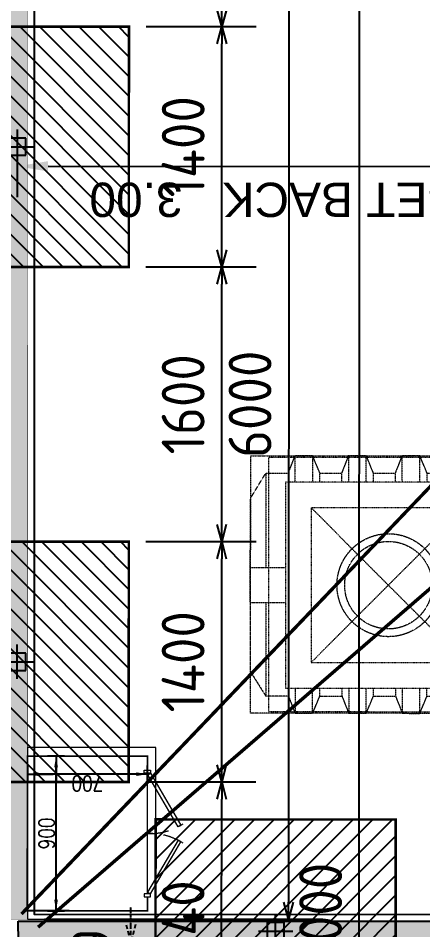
# Model space of a CAD drawing. Header units: centimetres. Extents: x -6122352 to 7132207, y -1694241 to 1947892.
# Drawn here: x 201279 to 203638, y -108475 to -103165 of the extents above; entities that cross this region are included whole.
import ezdxf

# ---------------------------------------------------------------- set-up
doc = ezdxf.new("R2010")
doc.units = ezdxf.units.CM
doc.header["$MEASUREMENT"] = 0
doc.header["$PDMODE"] = 66
doc.header["$PDSIZE"] = 100
for name, pattern in [('2. HG-ST XR COL 3A (5V 7V 9V 11V - GF (4M & 5D-E)$0$HIDDEN', [0.375, 0.25, -0.125]), ('HIDDEN', [0.375, 0.25, -0.125]), ('LTH-4G-M-XR-GROUND FLOOR PLAN$0$HIDDEN2', [0.1875, 0.125, -0.0625])]:
    doc.linetypes.add(name, pattern=pattern)
for name, color, linetype in [('00-MI-DIM', 7, 'Continuous'), ('@MI-FOOTINGS', 7, 'Continuous'), ('@MI-REF LAYER', 7, 'Continuous'), ('@MI-TYPE-02', 6, 'Continuous'), ('CTECH-Text 2.5mm', 2, 'Continuous'), ('PANEL-TAGS', 7, 'Continuous'), ('VD-WS-TEXT', 8, 'Continuous'), ('VD-WS-WATER TANK', 7, 'Continuous')]:
    doc.layers.add(name, color=color, linetype=linetype)
doc.layers.add('08-Compound Wall-2', color=6, linetype='Continuous', lineweight=25, true_color=0xff00ff)
doc.layers.add('A-ANNO-TEXT', color=3, linetype='Continuous', lineweight=25)
doc.layers.add('LTH-4G-M-XR-GROUND FLOOR PLAN$0$1717 X Water Tank Location_5B$0$00 Line 2', color=6, linetype='Continuous', lineweight=13)
doc.layers.add('LTH-4G-M-XR-GROUND FLOOR PLAN$0$PDF_Geometry', color=7, linetype='Continuous', true_color=0xcccccc)
doc.styles.add('DIMTEXT', font='romans.shx', dxfattribs={"width": 0.8})
doc.styles.add('Schueco-BEMSTIL', font='isocpeur.ttf', dxfattribs={"width": 0.9})
doc.styles.get("Standard").update_dxf_attribs({"font": 'arial.ttf'})
doc.dimstyles.new('DIM-25', dxfattribs={"dimscale": 25, "dimtxt": 2.5, "dimasz": 2.5, "dimexe": 1.25, "dimexo": 0.625, "dimgap": 1, "dimtad": 1, "dimdec": 0, "dimdsep": 46, "dimtxsty": 'DIMTEXT', "dimblk": 'AROW', "dimcen": 2.5, "dimse1": 1, "dimse2": 1, "dimclrd": 1, "dimclre": 1, "dimclrt": 2, "dimadec": 0, "dimazin": 0, "dimtfac": 1, "dimtdec": 0, "dimtmove": 0, "dimatfit": 3, "dimfxl": 1, "dimarcsym": 0})
doc.dimstyles.new('MI- JWC-TXT-2.5 MM', dxfattribs={"dimscale": 1.5, "dimtxt": 2.5, "dimasz": 1, "dimexe": 2, "dimexo": 1, "dimgap": 1, "dimtad": 1, "dimdec": 0, "dimdsep": 46, "dimtxsty": 'Schueco-BEMSTIL', "dimblk": 'OPEN30', "dimcen": 0, "dimdle": 2, "dimclrd": 140, "dimclre": 8, "dimclrt": 40, "dimadec": 0, "dimazin": 2, "dimtfac": 1, "dimtdec": 0, "dimtix": 1, "dimtmove": 2, "dimatfit": 3, "dimldrblk": 'OPEN', "dimfxl": 2, "dimlwd": -1, "dimlwe": -1, "dimarcsym": 0})
doc.dimstyles.get("Standard").update_dxf_attribs({"dimtxt": 5, "dimasz": 0.5, "dimexe": 0.18, "dimexo": 0.0625, "dimgap": 0.09, "dimtad": 0, "dimtih": 1, "dimtoh": 1, "dimdec": 0, "dimzin": 0, "dimdsep": 46, "dimtxsty": 'Standard', "dimcen": 0.09, "dimadec": 0, "dimazin": 0, "dimtfac": 1, "dimtdec": 0, "dimtofl": 0, "dimtmove": 0, "dimatfit": 3, "dimfxl": 1, "dimtolj": 1, "dimtzin": 0, "dimarcsym": 0})

# ---------------------------------------------------------------- blocks, each defined once
blk = doc.blocks.new('23585-XR-AR-BOUNDARY WALLS AND SETBACKS')
at = {"layer": '08-Compound Wall-2'}
blk.add_lwpolyline([(496590.0186582093, 2768988.284828479), (496607.6401258906, 2768972.138787266), (496613.7539693442, 2768978.811455831), (496617.8073715794, 2768983.235058272), (496621.8607700586, 2768987.658856611), (496625.9143717182, 2768992.082658424), (496629.9677715798, 2768996.506258272), (496634.0211700581, 2769000.930056612), (496638.0745700577, 2769005.353856611), (496644.1196554032, 2769011.951394015), (496626.4977833913, 2769028.096843217)], dxfattribs=at)
blk = doc.blocks.new('A$C9d9485f6')
at = {"layer": 'A-ANNO-TEXT', "rotation": 312.4881850805905}
blk.add_blockref('23585-XR-AR-BOUNDARY WALLS AND SETBACKS', (-2377088.534775567, -1504219.252137818), dxfattribs=at)
blk = doc.blocks.new('AROW')
at = {"color": 1, "ltscale": 100}
for p, q in [((0, 0), (-3, 0)), ((-1.455191522836685e-11, -1), (-1.455191522836685e-11, 1))]:
    blk.add_line(p, q, dxfattribs=at)
blk.add_solid([(-1.279999999998836, 0.2133333333331393), (-1.279999999998836, -0.2133333333331393), (0, 0)], dxfattribs=at)
blk = doc.blocks.new('*D426')
at = {"layer": 'CTECH-Text 2.5mm', "color": 8, "lineweight": -2, "ltscale": 10, "transparency": 16777216}
blk.add_line((0.1000000000465661, -0.1673677310562148), (0.8999999999534338, -0.1673677310562148), dxfattribs=at)
at = {"layer": 'Defpoints', "color": 0, "ltscale": 10, "transparency": 16777216}
for p in [(0.05000000004656613, 2.504093572497368e-07), (0.9499999999534339, 4.757888382067517e-06), (0.9499999999534339, -0.1673677310562148)]:
    blk.add_point(p, dxfattribs=at)
at = {"layer": 'CTECH-Text 2.5mm', "color": 8, "lineweight": -2, "ltscale": 10, "transparency": 16777216, "xscale": 0.05, "yscale": 0.05, "zscale": 0.05, "rotation": 180}
blk.add_blockref('AROW', (0.05000000004656612, -0.1673677310562148), dxfattribs=at)
at = {"layer": 'CTECH-Text 2.5mm', "color": 8, "lineweight": -2, "ltscale": 10, "transparency": 16777216, "xscale": 0.05, "yscale": 0.05, "zscale": 0.05}
blk.add_blockref('AROW', (0.9499999999534339, -0.1673677310562148), dxfattribs=at)
at = {"layer": 'CTECH-Text 2.5mm', "color": 8, "ltscale": 10, "transparency": 16777216, "insert": (0.5, -0.1123677310562148), "char_height": 0.09, "attachment_point": 5, "style": 'DIMTEXT'}
blk.add_mtext('900', dxfattribs=at)
blk = doc.blocks.new('*D425')
at = {"layer": 'CTECH-Text 2.5mm', "color": 8, "lineweight": -2, "ltscale": 10, "transparency": 16777216}
blk.add_line((0.8453000504635987, -0.6499952435726302), (0.8453000504635986, -0.04999524211161797), dxfattribs=at)
at = {"layer": 'Defpoints', "color": 0, "ltscale": 10, "transparency": 16777216}
for p in [(0.8453000504635986, 4.757888382050682e-06), (0.9499999999534343, 4.757888382067519e-06), (0.9500035058008511, -0.6999952435726302)]:
    blk.add_point(p, dxfattribs=at)
at = {"layer": 'CTECH-Text 2.5mm', "color": 8, "lineweight": -2, "ltscale": 10, "transparency": 16777216, "xscale": 0.05, "yscale": 0.05, "zscale": 0.05}
for p, rotation in [((0.8453000504635986, 4.757888382050682e-06), 90), ((0.8453000504635987, -0.6999952435726302), 270)]:
    blk.add_blockref('AROW', p, dxfattribs=dict(at, rotation=rotation))
at = {"layer": 'CTECH-Text 2.5mm', "color": 8, "ltscale": 10, "transparency": 16777216, "insert": (0.7903000504635983, -0.3499952428421242), "char_height": 0.09, "attachment_point": 5, "rotation": 90, "style": 'DIMTEXT'}
blk.add_mtext('700', dxfattribs=at)
blk = doc.blocks.new('WATER TANK-5G')
at = {"layer": 'VD-WS-WATER TANK', "color": 8, "linetype": 'HIDDEN', "lineweight": 0}
for p, q in [((-1250.001134479477, 750), (-1250.001134479477, -750)), ((-1250.001134479477, 750), (1250.001134479473, 750.0000000000073)), ((1250.001134479473, -750), (1250.001134479473, 750.0000000000073)), ((-1250.001134479477, 506.4072882397741), (-1159.487943448941, 649.9912085523538)), ((-1030.317381363468, 650.118273375927), (-1159.487943448941, 649.9912085523538)), ((-1030.33501070099, 650.0762170843009), (-1159.487943448028, 649.9912085537726)), ((-1159.487943448046, 104.2622760417398), (-1159.487943448046, 649.9912085537726)), ((-717.8173813634676, 650.3836400512264), (-846.9879434489412, 650.2565752276532)), ((-534.4881051635202, 650.3415837596003), (-405.3350107009901, 650.3415837596003)), ((-92.8350107009901, 650.2726107480521), (-221.9875152446839, 650.0289267772132)), ((219.6649892990063, 650.341583759604), (90.51189483647977, 650.341583759604)), ((532.1649892990099, 650.341583759604), (403.0118948364761, 650.341583759604)), ((844.6649892990099, 650.2327025967206), (715.5119202089954, 649.9890175606997)), ((1030.317381363468, 650.118273375927), (1159.487943448941, 649.9912085523538)), ((1030.33501070099, 650.0762170843009), (1159.487943448028, 649.9912085537726)), ((1159.487943448046, 104.2622760417398), (1159.487943448046, 649.9912085537726)), ((1250.001134479477, 506.4072882397704), (1159.487943448941, 649.9912085523538)), ((-1250.001134479477, 6.407288239774061), (-1250.001134479477, 506.4072882397741)), ((1250.001134479477, 6.407288239770423), (1250.001134479477, 506.4072882397704)), ((1250.001134479477, 6.407288239770423), (1250.001134479477, 506.4072882397704)), ((-1250.001134479477, 104.2622760417398), (-1250.001134479477, -97.85498780196576)), ((1250.001134479477, 104.2622760417398), (1250.001134479477, -97.85498780196576)), ((-1250.001134479477, 0), (-1250.001134479477, -500)), ((1250.001134479477, 0), (1250.001134479477, -500)), ((1250.001134479477, 0), (1250.001134479477, -500)), ((-1159.487943448941, -649.9666942819531), (-1159.487943448941, -97.85498780196576)), ((1159.487943448941, -649.4147271805778), (1159.487943448941, -97.85498780196576)), ((-1250.001134479477, -500), (-1159.487943448941, -649.9666942819531)), ((1250.001134479477, -500), (1159.487943448941, -649.4147271805778)), ((-1030.223625636183, -649.9259563589003), (-1159.487943448941, -649.9666942819531)), ((-717.8350107009901, -649.6186603031856), (-844.7006966823719, -649.7434578247448)), ((-532.1672582579631, -649.658416240407), (-405.3350107009901, -649.658416240407)), ((-92.80631768378589, -649.7273351141848), (-219.6666766012822, -649.9666942819567)), ((219.7076385924483, -649.7608572367899), (92.83288166340208, -649.7608572367899)), ((532.1649892990099, -649.4191101129363), (405.3327417420296, -649.6584162404033)), ((532.309836432134, -650.0063302019917), (532.1649892990099, -650.0066034984702)), ((844.6644062974592, -648.9922756636443), (717.8321587404789, -649.2315817911112)), ((1159.487943448941, -649.4147271805778), (1030.332741742033, -649.6584162404033)), ((1250.001134479473, -750), (-1250.001134479477, -750))]:
    blk.add_line(p, q, dxfattribs=at)
at = {"layer": 'VD-WS-WATER TANK', "color": 8, "linetype": 'HIDDEN', "lineweight": 0, "ltscale": 0.2}
for p, q in [((-5.37315663082699, 453.5452278794874), (894.6268433691729, -446.4547721205125)), ((894.626843369173, 453.5452278794874), (-5.373156630826884, -446.4547721205125))]:
    blk.add_line(p, q, dxfattribs=at)
at = {"layer": 'VD-WS-WATER TANK', "color": 8, "linetype": 'HIDDEN', "lineweight": 0}
for points in [[(-885.4456683969838, 104.2622760417325), (-886.4425025576202, 750.0000000000036), (-988.5597664013294, 750.0000000000036), (-1030.33501070099, 650.3415837596003), (-1030.33501070099, 104.2622760417325)], [(-988.5597664013294, 750.0000000000036), (-988.5597664013294, 104.2622760417325)], [(-846.0192791284171, 104.2622760417325), (-846.9881051635202, 650.3415837596003), (-886.4425025576202, 750.0000000000036)], [(-572.9456683969838, 104.2622760417362), (-573.9425025576202, 750.0000000000036), (-676.0597664013294, 750.0000000000036), (-717.8350107009901, 650.3415837596003), (-717.8350107009901, 104.2622760417362)], [(-676.0597664013294, 750.0000000000036), (-676.0597664013294, 104.2622760417362)], [(-533.5192791284171, 104.2622760417362), (-534.4881051635202, 650.3415837596003), (-573.9425025576202, 750.0000000000036)], [(-260.4456683969838, 104.2622760417362), (-261.4425025576202, 750.0000000000036), (-363.5597664013294, 750.0000000000036), (-405.3350107009901, 650.3415837596003), (-405.3350107009901, 104.2622760417362)], [(-363.5597664013294, 750.0000000000036), (-363.5597664013294, 104.2622760417362)], [(-221.0192791284171, 104.2622760417362), (-221.9881051635202, 650.3415837596003), (-261.4425025576202, 750.0000000000036)], [(51.26144853215979, 603.5452278794874), (51.05749744237983, 750.0000000000073), (-51.0597664013294, 750.0000000000073), (-92.8350107009901, 650.341583759604), (-92.8350107009901, 603.5452278794874)], [(-51.0597664013294, 750.0000000000073), (-51.0597664013294, 603.5452278794874)], [(90.57860255815893, 603.5452278794874), (90.51189483647977, 650.341583759604), (51.05749744237983, 750.0000000000073)], [(363.7614485321561, 603.5452278794874), (363.5574974423762, 750.0000000000073), (261.440233598667, 750.0000000000073), (219.6649892990063, 650.341583759604), (219.6649892990063, 603.5452278794874)], [(261.440233598667, 750.0000000000073), (261.440233598667, 603.5452278794874)], [(403.0786025581553, 603.5452278794874), (403.0118948364761, 650.341583759604), (363.5574974423762, 750.0000000000073)], [(676.2621950155126, 603.5452278794874), (676.0574974423798, 750.0000000000073), (573.9402335986706, 750.0000000000073), (532.1649892990099, 650.341583759604), (532.1649892990099, 603.5452278794874)], [(573.9402335986706, 750.0000000000073), (573.9402335986706, 603.5452278794874)], [(715.578602558159, 603.5452278794874), (715.5118948364798, 650.341583759604), (676.0574974423798, 750.0000000000073)], [(988.7835816781612, 603.5452278794874), (988.5574974423798, 750.0000000000073), (886.4402335986706, 750.0000000000073), (844.6649892990099, 650.341583759604), (844.6649892990099, 603.5452278794874)], [(886.4402335986706, 750.0000000000073), (886.4402335986706, 603.5452278794874)], [(1028.094918542531, 603.5452278794874), (1028.01189483648, 650.341583759604), (988.5574974423798, 750.0000000000073)], [(-155.373156630827, 104.2622760417398), (-1250.001134479477, 104.2622760417398), (-1250.001134479477, -97.85498780196576), (-155.373156630827, -97.85498780196576)], [(1044.626843369173, -97.85498780196576), (1250.001134479473, -97.85498780196576), (1250.001134479473, 104.2622760417398), (1044.626843369173, 104.2622760417398)], [(-1030.33501070099, -97.85498780197304), (-1030.33501070099, -649.658416240407), (-988.5597664013294, -750.0000000000036), (-884.1216556521795, -750.0000000000036), (-844.6672582579631, -649.658416240407), (-845.6347846805875, -97.85498780197304)], [(-988.5597664013294, -97.85498780197304), (-988.5597664013294, -750.0000000000036)], [(-884.1216556521795, -750.0000000000036), (-885.1173801805053, -97.85498780197304)], [(-717.8350107009901, -97.8549878019694), (-717.8350107009901, -649.658416240407), (-676.0597664013294, -750.0000000000036), (-571.6216556521795, -750.0000000000036), (-532.1672582579631, -649.658416240407), (-533.1347846805875, -97.8549878019694)], [(-676.0597664013294, -97.8549878019694), (-676.0597664013294, -750.0000000000036)], [(-571.6216556521795, -750.0000000000036), (-572.6173801805053, -97.8549878019694)], [(-405.3350107009901, -97.8549878019694), (-405.3350107009901, -649.658416240407), (-363.5597664013294, -750.0000000000036), (-259.1216556521795, -750.0000000000036), (-219.6672582579631, -649.658416240407), (-220.6347846805875, -97.8549878019694)], [(-363.5597664013294, -97.8549878019694), (-363.5597664013294, -750.0000000000036)], [(-259.1216556521795, -750.0000000000036), (-260.1173801805053, -97.8549878019694)], [(-92.8350107009901, -596.4547721205126), (-92.8350107009901, -649.6584162404033), (-51.0597664013294, -750), (53.37834434781689, -750), (92.83274174203325, -649.6584162404033), (92.76007233241864, -596.4547721205126)], [(-51.0597664013294, -596.4547721205126), (-51.0597664013294, -750)], [(53.37834434781689, -750), (53.17005371042653, -596.4547721205126)], [(219.6649892990063, -596.4547721205126), (219.6649892990063, -649.6584162404033), (261.440233598667, -750), (365.8783443478133, -750), (405.3327417420296, -649.6584162404033), (405.260072332415, -596.4547721205126)], [(261.440233598667, -596.4547721205126), (261.440233598667, -750)], [(365.8783443478133, -750), (365.6700537104251, -596.4547721205126)], [(532.1649892990099, -596.4547721205126), (532.1649892990099, -649.6584162404033), (573.9402335986706, -750), (678.3783443478205, -750), (717.8327417420369, -649.6584162404033), (717.7600723324223, -596.4547721205126)], [(573.9402335986706, -596.4547721205126), (573.9402335986706, -750)], [(678.3783443478205, -750), (678.1694037942582, -596.4547721205126)], [(844.6649892990063, -596.4547721205126), (844.6649892990063, -649.6584162404033), (886.440233598667, -750), (990.8783443478169, -750), (1030.332741742033, -649.6584162404033), (1030.239455022863, -596.4547721205126)], [(886.440233598667, -596.4547721205126), (886.440233598667, -750)], [(990.8783443478169, -750), (990.6439045426397, -596.4547721205126)]]:
    blk.add_lwpolyline(points, dxfattribs=at)
at = {"layer": 'VD-WS-WATER TANK', "color": 8, "linetype": 'HIDDEN', "lineweight": 0, "ltscale": 0.2}
for points in [[(-255.373156630827, -739.6584162404033), (1144.626843369173, -739.6584162404033), (1144.626843369173, 740.341583759604), (-255.373156630827, 740.341583759604)], [(-155.373156630827, -596.4547721205126), (1044.626843369173, -596.4547721205126), (1044.626843369173, 603.5452278794874), (-155.373156630827, 603.5452278794874)], [(-5.373156630826998, -446.4547721205126), (894.626843369173, -446.4547721205126), (894.626843369173, 453.5452278794874), (-5.373156630826998, 453.5452278794874)]]:
    blk.add_lwpolyline(points, close=True, dxfattribs=at)
at = {"layer": 'VD-WS-WATER TANK', "color": 8, "linetype": 'HIDDEN', "lineweight": 0}
for radius in [300, 255]:
    blk.add_circle((444.626843369173, 3.545227879487356), radius, dxfattribs=at)
blk = doc.blocks.new('*D438')
at = {"color": 0, "lineweight": -2, "transparency": 16777216}
for p, q in [((494371.0673671335, 2767879.889096236), (494371.0673671335, 2767880.219745553)), ((494374.0672270683, 2767879.864714728), (494374.0672270683, 2767880.219745553)), ((494373.8872270683, 2767880.039745553), (494371.2473671335, 2767880.039745553))]:
    blk.add_line(p, q, dxfattribs=at)
at = {"color": 0, "transparency": 16777216}
for points in [[(494371.2473671335, 2767880.069745553), (494371.2473671335, 2767880.009745553), (494371.0673671335, 2767880.039745553)], [(494373.8872270683, 2767880.069745553), (494373.8872270683, 2767880.009745553), (494374.0672270683, 2767880.039745553)]]:
    blk.add_solid(points, dxfattribs=at)
at = {"layer": 'Defpoints', "color": 0, "transparency": 16777216}
for p in [(494371.0673671335, 2767880.039745553), (494371.0673671335, 2767879.826596236), (494374.0672270683, 2767879.802214728)]:
    blk.add_point(p, dxfattribs=at)
at = {"color": 0, "transparency": 16777216, "insert": (494372.5672971009, 2767880.233224407), "char_height": 0.2, "attachment_point": 5}
blk.add_mtext('\\A1;SET BACK   3.00', dxfattribs=at)
blk = doc.blocks.new('_Open30')
at = {"color": 0, "linetype": 'ByBlock', "lineweight": -2}
for p, q in [((-1, 0.26794919), (0, 0)), ((0, 0), (-1, -0.26794919)), ((0, 0), (-1, 0))]:
    blk.add_line(p, q, dxfattribs=at)
blk = doc.blocks.new('*D1245')
at = {"layer": '00-MI-DIM', "color": 8, "transparency": 16777216}
for p, q in [((436951.8616006921, -167200.2608611829), (438575.4838480607, -167200.5517694452)), ((436950.7865663453, -173200.2607648748), (438574.4088137981, -173200.551673137))]:
    blk.add_line(p, q, dxfattribs=at)
at = {"layer": '00-MI-DIM', "color": 140, "transparency": 16777216}
blk.add_line((438375.4659340333, -167300.5159333646), (438374.4267342461, -173100.5158402667), dxfattribs=at)
at = {"layer": 'Defpoints', "color": 0, "transparency": 16777216}
for p in [(436851.8616022972, -167200.2429439452), (436850.7865679504, -173200.242847637), (438374.4088170084, -173200.5158386616)]:
    blk.add_point(p, dxfattribs=at)
at = {"layer": '00-MI-DIM', "color": 140, "transparency": 16777216, "xscale": 100, "yscale": 100, "zscale": 100}
for p, rotation in [((438375.483851271, -167200.5159349697), 89.98973417893167), ((438374.4088170084, -173200.5158386616), 269.9897341789317)]:
    blk.add_blockref('_Open30', p, dxfattribs=dict(at, rotation=rotation))
at = {"layer": '00-MI-DIM', "color": 40, "transparency": 16777216, "insert": (438149.9463377513, -170200.4755730522), "char_height": 250, "attachment_point": 5, "rotation": 89.98973417893166, "style": 'Schueco-BEMSTIL'}
blk.add_mtext('6000', dxfattribs=at)
blk = doc.blocks.new('_Open')
at = {"color": 0, "linetype": 'ByBlock', "lineweight": -2}
for p, q in [((-1, 0.1666666666666667), (0, 0)), ((-1, -0.1666666666666667), (0, 0)), ((0, 0), (-1, 0))]:
    blk.add_line(p, q, dxfattribs=at)
blk = doc.blocks.new('*D1252')
at = {"layer": '00-MI-DIM', "color": 8, "transparency": 16777216}
for p, q in [((436895.3779130885, -149271.1944580374), (438990.7380413861, -149271.5698886985)), ((436886.5042159107, -197271.618946779), (438982.1376910816, -197271.9944264163))]:
    blk.add_line(p, q, dxfattribs=at)
at = {"layer": '00-MI-DIM', "color": 140, "transparency": 16777216}
blk.add_line((438782.1556115296, -197171.958593546), (438790.7201273586, -149371.534052618), dxfattribs=at)
at = {"layer": 'Defpoints', "color": 0, "transparency": 16777216}
for p in [(436795.3779146937, -149271.1765407997), (438790.7380445963, -149271.5340542231), (436786.5042175158, -197271.6010295413)]:
    blk.add_point(p, dxfattribs=at)
at = {"layer": '00-MI-DIM', "color": 140, "transparency": 16777216, "xscale": 100, "yscale": 100, "zscale": 100}
for p, rotation in [((438790.7380445963, -149271.5340542231), 89.98973417893167), ((438782.1376942919, -197271.9585919409), 269.9897341789317)]:
    blk.add_blockref('_Open30', p, dxfattribs=dict(at, rotation=rotation))
at = {"layer": '00-MI-DIM', "color": 40, "transparency": 16777216, "insert": (438561.4378730557, -173271.7060092971), "char_height": 250, "attachment_point": 5, "rotation": 89.98973417893166, "style": 'Schueco-BEMSTIL'}
blk.add_mtext('48000', dxfattribs=at)
blk = doc.blocks.new('T2-FOOTING PLAN')
at = {"layer": '@MI-FOOTINGS', "transparency": 33554679}
h = blk.add_hatch(dxfattribs=at)
h.set_pattern_fill('ANSI31', color=8, scale=650)
h.set_pattern_definition([(45, (0, 0), (-57.45242597140699, 57.45242597140699), [])])
h.paths.add_polyline_path([(-700, 650), (700, 650), (700, -650), (-700, -650)])
at = {"layer": '@MI-FOOTINGS', "color": 160, "true_color": 0x3340f0, "const_width": 15}
blk.add_lwpolyline([(-700, 650), (700, 650), (700, -650), (-700, -650)], close=True, dxfattribs=at)
at = {"layer": '@MI-FOOTINGS', "color": 30}
blk.add_point((0, 0), dxfattribs=at)
blk = doc.blocks.new('*D1235')
at = {"layer": '00-MI-DIM', "color": 8, "transparency": 16777216}
for p, q in [((437542.5323933852, -172400.3668104988), (438184.3931840062, -172400.4818142243)), ((437541.6791160624, -174139.894057692), (438184.0815087518, -174140.0091584577))]:
    blk.add_line(p, q, dxfattribs=at)
at = {"layer": '00-MI-DIM', "color": 140, "transparency": 16777216}
blk.add_line((437984.0994291998, -174039.9733255873), (437984.3752699787, -172500.4459781437), dxfattribs=at)
at = {"layer": 'Defpoints', "color": 0, "transparency": 16777216}
for p in [(437442.5323949903, -172400.3488932611), (437984.3931872164, -172400.4459797489), (437441.6791176675, -174139.8761404543)]:
    blk.add_point(p, dxfattribs=at)
at = {"layer": '00-MI-DIM', "color": 140, "transparency": 16777216, "xscale": 100, "yscale": 100, "zscale": 100}
for p, rotation in [((437984.3931872164, -172400.4459797489), 89.98973417893167), ((437984.0815119621, -174139.9733239822), 269.9897341789317)]:
    blk.add_blockref('_Open30', p, dxfattribs=dict(at, rotation=rotation))
at = {"layer": '00-MI-DIM', "color": 40, "transparency": 16777216, "insert": (437759.2373532008, -173270.1693380807), "char_height": 250, "attachment_point": 5, "rotation": 89.98973417893166, "style": 'Schueco-BEMSTIL'}
blk.add_mtext('1740', dxfattribs=at)
blk = doc.blocks.new('*D1236')
at = {"layer": '00-MI-DIM', "color": 8, "transparency": 16777216}
for p, q in [((437542.7832347328, -171000.3668329706), (438184.6440253538, -171000.4818366961)), ((437542.5323933852, -172400.3668104988), (438184.3931840258, -172400.4818142242))]:
    blk.add_line(p, q, dxfattribs=at)
at = {"layer": '00-MI-DIM', "color": 140, "transparency": 16777216}
blk.add_line((437984.4111044738, -172300.445981354), (437984.6261113263, -171100.4460006155), dxfattribs=at)
at = {"layer": 'Defpoints', "color": 0, "transparency": 16777216}
for p in [(437442.7832363379, -171000.3489157329), (437984.644028564, -171000.4460022207), (437442.5323949903, -172400.348893261)]:
    blk.add_point(p, dxfattribs=at)
at = {"layer": '00-MI-DIM', "color": 140, "transparency": 16777216, "xscale": 100, "yscale": 100, "zscale": 100}
for p, rotation in [((437984.644028564, -171000.4460022207), 89.98973417893167), ((437984.3931872361, -172400.4459797488), 269.9897341789317)]:
    blk.add_blockref('_Open30', p, dxfattribs=dict(at, rotation=rotation))
at = {"layer": '00-MI-DIM', "color": 40, "transparency": 16777216, "insert": (437759.5186115116, -171700.4056771999), "char_height": 250, "attachment_point": 5, "rotation": 89.98973417893166, "style": 'Schueco-BEMSTIL'}
blk.add_mtext('1400', dxfattribs=at)
blk = doc.blocks.new('*D1237')
at = {"layer": '00-MI-DIM', "color": 8, "transparency": 16777216}
for p, q in [((437543.0714263511, -169400.3668121502), (438184.930701188, -169400.4818156041)), ((437542.7832347328, -171000.3668329707), (438184.6440253762, -171000.4818366962))]:
    blk.add_line(p, q, dxfattribs=at)
at = {"layer": '00-MI-DIM', "color": 140, "transparency": 16777216}
blk.add_line((437984.6619458242, -170900.4460038259), (437984.9127871605, -169500.4459795235), dxfattribs=at)
at = {"layer": 'Defpoints', "color": 0, "transparency": 16777216}
for p in [(437443.0714279563, -169400.3488949125), (437984.9307043983, -169400.4459811287), (437442.7832363379, -171000.348915733)]:
    blk.add_point(p, dxfattribs=at)
at = {"layer": '00-MI-DIM', "color": 140, "transparency": 16777216, "xscale": 100, "yscale": 100, "zscale": 100}
for p, rotation in [((437984.9307043983, -169400.4459811287), 89.98973417893167), ((437984.6440285865, -171000.4460022207), 269.9897341789317)]:
    blk.add_blockref('_Open30', p, dxfattribs=dict(at, rotation=rotation))
at = {"layer": '00-MI-DIM', "color": 40, "transparency": 16777216, "insert": (437759.7873701039, -170200.4056778899), "char_height": 250, "attachment_point": 5, "rotation": 89.98973417893166, "style": 'Schueco-BEMSTIL'}
blk.add_mtext('1600', dxfattribs=at)
blk = doc.blocks.new('*D1253')
at = {"layer": '00-MI-DIM', "color": 8, "transparency": 16777216}
for p, q in [((437543.3222676987, -168000.3668346221), (438185.1815425355, -168000.481838076)), ((437543.0714263511, -169400.3668121502), (438184.9307012076, -169400.4818156041))]:
    blk.add_line(p, q, dxfattribs=at)
at = {"layer": '00-MI-DIM', "color": 140, "transparency": 16777216}
blk.add_line((437984.9486216556, -169300.4459827338), (437985.1636285081, -168100.4460019954), dxfattribs=at)
at = {"layer": 'Defpoints', "color": 0, "transparency": 16777216}
for p in [(437443.3222693038, -168000.3489173844), (437985.1815457458, -168000.4460036006), (437443.0714279563, -169400.3488949125)]:
    blk.add_point(p, dxfattribs=at)
at = {"layer": '00-MI-DIM', "color": 140, "transparency": 16777216, "xscale": 100, "yscale": 100, "zscale": 100}
for p, rotation in [((437985.1815457458, -168000.4460036006), 89.98973417893167), ((437984.9307044179, -169400.4459811286), 269.9897341789317)]:
    blk.add_blockref('_Open30', p, dxfattribs=dict(at, rotation=rotation))
at = {"layer": '00-MI-DIM', "color": 40, "transparency": 16777216, "insert": (437760.0561286934, -168700.4056785797), "char_height": 250, "attachment_point": 5, "rotation": 89.98973417893166, "style": 'Schueco-BEMSTIL'}
blk.add_mtext('1400', dxfattribs=at)
blk = doc.blocks.new('*D1254')
at = {"layer": '00-MI-DIM', "color": 8, "transparency": 16777216}
for p, q in [((437543.6092194561, -166390.3669069675), (438185.470010077, -166390.481910693)), ((437543.3222676988, -168000.3668346221), (438185.1815425582, -168000.481838076))]:
    blk.add_line(p, q, dxfattribs=at)
at = {"layer": '00-MI-DIM', "color": 140, "transparency": 16777216}
blk.add_line((437985.1994630062, -167900.4460052057), (437985.4520960496, -166490.4460746124), dxfattribs=at)
at = {"layer": 'Defpoints', "color": 0, "transparency": 16777216}
for p in [(437443.6092210613, -166390.3489897298), (437985.4700132873, -166390.4460762176), (437443.3222693039, -168000.3489173844)]:
    blk.add_point(p, dxfattribs=at)
at = {"layer": '00-MI-DIM', "color": 140, "transparency": 16777216, "xscale": 100, "yscale": 100, "zscale": 100}
for p, rotation in [((437985.4700132873, -166390.4460762176), 89.98973417893167), ((437985.1815457685, -168000.4460036006), 269.9897341789317)]:
    blk.add_blockref('_Open30', p, dxfattribs=dict(at, rotation=rotation))
at = {"layer": '00-MI-DIM', "color": 40, "transparency": 16777216, "insert": (437760.3257831394, -167195.4057261242), "char_height": 250, "attachment_point": 5, "rotation": 89.98973417893166, "style": 'Schueco-BEMSTIL'}
blk.add_mtext('1610', dxfattribs=at)
blk = doc.blocks.new('*U2657')
at = {"layer": '@MI-TYPE-02'}
h = blk.add_hatch(color=256, dxfattribs=at)
h.dxf.hatch_style = 1
h.paths.add_polyline_path([(-54158.35657142795, 66.97569479094818), (-48158.42177731235, 67.04232330084778), (-48157.99548622576, -52.95691951306071), (-54157.93028034136, -53.02354802296031)])
blk.add_lwpolyline([(-54158.35657142795, 66.97569479094818), (-48158.42177731235, 67.04232330084778), (-48157.99548622576, -52.95691951306071), (-54157.93028034136, -53.02354802296031)], close=True, dxfattribs=at)
at = {"layer": '@MI-FOOTINGS', "rotation": 359.9898439714545}
blk.add_blockref('T2-FOOTING PLAN', (-52658.18467552034, 8.52942436336889), dxfattribs=at)
blk = doc.blocks.new('*D1670')
at = {"layer": 'Defpoints', "color": 0, "linetype": '2. HG-ST XR COL 3A (5V 7V 9V 11V - GF (4M & 5D-E)$0$HIDDEN', "transparency": 16777216}
for p in [(201311.4485536984, -108544.1352837488), (201311.4486572261, -108553.4580142717), (201936.29797626, -108544.1352837488)]:
    blk.add_point(p, dxfattribs=at)
at = {"layer": 'PANEL-TAGS', "color": 140, "linetype": '2. HG-ST XR COL 3A (5V 7V 9V 11V - GF (4M & 5D-E)$0$HIDDEN', "transparency": 16777216}
for p, q in [((201936.29797626, -108444.1352837488), (201936.29797626, -108344.1352837488)), ((201936.29797626, -108553.4580142717), (201936.29797626, -108544.1352837488)), ((201936.29797626, -108653.4580142717), (201936.29797626, -108753.4580142717))]:
    blk.add_line(p, q, dxfattribs=at)
at = {"layer": 'PANEL-TAGS', "color": 8, "linetype": '2. HG-ST XR COL 3A (5V 7V 9V 11V - GF (4M & 5D-E)$0$HIDDEN', "transparency": 16777216}
blk.add_line((201411.4485536984, -108544.1352837488), (202136.29797626, -108544.1352837488), dxfattribs=at)
at = {"layer": 'PANEL-TAGS', "color": 8, "transparency": 16777216}
blk.add_line((201411.4486572261, -108553.4580142717), (202136.29797626, -108553.4580142717), dxfattribs=at)
at = {"layer": 'PANEL-TAGS', "color": 140, "linetype": '2. HG-ST XR COL 3A (5V 7V 9V 11V - GF (4M & 5D-E)$0$HIDDEN', "transparency": 16777216, "xscale": 100, "yscale": 100, "zscale": 100}
for p, rotation in [((201936.29797626, -108544.1352837488), 270), ((201936.29797626, -108553.4580142717), 90)]:
    blk.add_blockref('_Open30', p, dxfattribs=dict(at, rotation=rotation))
at = {"layer": 'PANEL-TAGS', "color": 40, "linetype": '2. HG-ST XR COL 3A (5V 7V 9V 11V - GF (4M & 5D-E)$0$HIDDEN', "transparency": 16777216, "insert": (201711.2979762599, -108548.7966490103), "char_height": 250, "attachment_point": 5, "rotation": 90, "style": 'Schueco-BEMSTIL'}
blk.add_mtext('9', dxfattribs=at)
blk = doc.blocks.new('M3 REF WITH TABLES')
at = {"color": 1}
for points, const_width in [([(186.7429169366951, 168.3283613966778), (183.2349088332849, 168.1327095185407), (160.0442689049523, 142.8239273265935), (158.0518294895883, 144.6519943843596), (160.0442689049523, 142.8239273265935), (150.4209960686858, 132.3217024235055), (150.3091732523171, 128.5521668423899)], 0.02), ([(132.5901149536367, 144.6477981680073), (137.6950964402058, 144.9291362785734), (147.4820170628373, 135.9856878286228), (147.735926428868, 136.258960514795), (147.4820170628373, 135.9856878286228), (149.840679521556, 133.7983394744806), (150.1873833126156, 128.532189451158)], 0.01999999999999999)]:
    blk.add_lwpolyline(points, dxfattribs=dict(at, const_width=const_width))
blk = doc.blocks.new('A$C105233b1')
at = {"layer": 'LTH-4G-M-XR-GROUND FLOOR PLAN$0$1717 X Water Tank Location_5B$0$00 Line 2', "color": 8, "linetype": 'Continuous'}
blk.add_lwpolyline([(0.8683480295585468, -0.6999956521904096, 0.009999999999999998, 0.009999999999999998, 0), (0.9500035058008507, -0.69999524357263, 0.009999999999999998, 0.009999999999999998, 0), (0.9499999999534339, 4.757894203066826e-06, 0.009999999999999998, 0.009999999999999998, 0), (0.05000000004656613, 2.504093572497368e-07, 0.009999999999999998, 0.009999999999999998, 0), (0.05000350577756763, -0.6999997495440766, 0.009999999999999998, 0.009999999999999998, 0), (0.1308480319567025, -0.6999993450008333, 0, 0, 0)], format="xyseb", dxfattribs=at)
at = {"layer": 'LTH-4G-M-XR-GROUND FLOOR PLAN$0$PDF_Geometry', "color": 8, "lineweight": 5}
for points in [[(1.000003756256774, -0.7499949933262542), (1, 5.008303560316563e-06), (0, 0), (3.756256774067879e-06, -0.7499999997671694), (1.000003756256774, -0.7499949933262542)], [(0.1480355319799855, -0.6999992586788721), (0.8511605295352638, -0.6999957382795401)]]:
    blk.add_lwpolyline(points, dxfattribs=at)
for points in [[(0.1480356180109084, -0.7171867598081008), (0.1480354380328208, -0.6812492597964592), (0.1308479380095378, -0.6812493458855897), (0.1308481179876253, -0.7171868458972313)], [(0.8511606156826019, -0.7171832383610308), (0.8511604355880991, -0.6812457383493893), (0.8683479356113821, -0.6812456522602588), (0.8683481155894697, -0.7171831522719003)], [(0.4512238400056958, -0.8951855450868607), (0.4605987617978826, -0.8795604981132783), (0.1574105398030952, -0.7015617128345184), (0.1480356180109084, -0.7171867598081008)], [(0.5479741765884683, -0.8951850605080836), (0.5385990983340889, -0.8795601074816659), (0.8417855374282226, -0.7015582852764055), (0.8511606156826019, -0.7171832383610308)]]:
    blk.add_lwpolyline(points, close=True, dxfattribs=at)
at = {"layer": 'LTH-4G-M-XR-GROUND FLOOR PLAN$0$PDF_Geometry', "color": 8, "linetype": 'LTH-4G-M-XR-GROUND FLOOR PLAN$0$HIDDEN2', "lineweight": 5}
for centre, start, end in [((0.1480356180109084, -0.7171867598081008), 327.1409788454905, 2.802411848283426), ((0.8511606156826019, -0.7171832383610308), 177.1981623972044, 212.8595974648633)]:
    blk.add_arc(centre, 0.3515773961808322, start, end, dxfattribs=at)
at = {"layer": 'CTECH-Text 2.5mm', "ltscale": 10}
dim = blk.add_linear_dim(base=(0.9499999999534339, -0.1673677310562148), p1=(0.05000000004656613, 2.504093572497368e-07), p2=(0.9499999999534339, 4.757888382067517e-06), dimstyle='DIM-25', override={"dimscale": 1, "dimtxt": 0.09, "dimasz": 0.05, "dimgap": 0.01, "dimlfac": 1000, "dimclrd": 8, "dimclre": 8, "dimclrt": 8}, dxfattribs=at)
dim.commit()
dim.dimension.update_dxf_attribs({"geometry": '*D426', "text_midpoint": (0.5, -0.1123677310562148)})
dim = blk.add_linear_dim(base=(0.8453000504635986, 4.757888382050682e-06), p1=(0.9500035058008507, -0.69999524357263), p2=(0.9499999999534339, 4.757888382067517e-06), angle=90, dimstyle='DIM-25', override={"dimscale": 1, "dimtxt": 0.09, "dimasz": 0.05, "dimgap": 0.01, "dimlfac": 1000, "dimclrd": 8, "dimclre": 8, "dimclrt": 8}, dxfattribs=at)
dim.commit()
dim.dimension.update_dxf_attribs({"geometry": '*D425', "text_midpoint": (0.7903000504635983, -0.3499952428421242)})
blk = doc.blocks.new('A$Cd086fac5')
at = {"linetype": 'Continuous', "rotation": 269.9970077835297}
blk.add_blockref('A$C105233b1', (54.23816551500931, 23.93001877563074), dxfattribs=at)
at = {"layer": 'VD-WS-TEXT', "xscale": 0.001000000000000001, "yscale": 0.001000000000000001, "zscale": 0.001000000000000001, "rotation": 359.9976126763204}
blk.add_blockref('WATER TANK-5G', (51.68822681438178, 21.98010942223482), dxfattribs=at)
blk = doc.blocks.new('A$C1c81b485')
dim = blk.add_linear_dim(base=(53.04740660672542, -3.935758795589209), p1=(56.04726654151455, -4.17328962078318), p2=(53.04740660672542, -4.148908112198114), text='SET BACK   <>', dimstyle='Standard', override={"dimtxt": 0.2, "dimtad": 1, "dimtih": 0, "dimdec": 2})
dim.commit()
dim.dimension.update_dxf_attribs({"geometry": '*D438', "text_midpoint": (54.54733657411998, -3.742279941681772), "insert": (-494318.0199605268, -2767883.975504349)})
blk = doc.blocks.new('T2-PARTITION WALL')
at = {"layer": '@MI-TYPE-02'}
h = blk.add_hatch(color=256, dxfattribs=at)
h.dxf.hatch_style = 1
h.paths.add_polyline_path([(-71.02508106571622, -42098.55009387963), (-68.87369340774603, -48000.4032188518), (51.12629905209178, -48000.44575863145), (48.97491139412159, -42098.59263365931)])
h.paths.add_polyline_path([(-68.89454710215796, -36088.55047151487), (-71.02153608424123, -42088.55009450795), (48.97845637565479, -42088.5926342876), (51.10544535767986, -36088.59301129446)])
h.paths.add_polyline_path([(-66.7640131386579, -30078.55084915002), (-68.89100212074118, -36078.55047214316), (51.10899033915484, -36078.59301192281), (53.23597932123812, -30078.59338892964)])
h.paths.add_polyline_path([(-64.63347917504143, -24068.55122678523), (-66.7604681570665, -30068.55084977832), (53.23952430277131, -30068.59338955799), (55.36651328485459, -24068.59376656482)])
h.paths.add_polyline_path([(-64.59134481713409, -23929.04480615037), (-63.51631047029514, -17929.04490245861), (56.48368760355515, -17929.06640314552), (55.40865325671621, -23929.06630683731)])
h.paths.add_polyline_path([(-63.51451874629129, -17919.04490261909), (-62.43948439945234, -11919.04499892736), (57.56051367439795, -11919.0664996143), (56.48547932755901, -17919.06640330606)])
h.paths.add_polyline_path([(-62.43769267533207, -11909.04499908781), (-61.36265832849313, -5909.045095396083), (58.63733974535717, -5909.066596083023), (57.56230539846001, -11909.06649977478)])
h.paths.add_polyline_path([(-61.36086660448927, -5899.04509555659), (-60.01430928823538, 0.01075290745939128), (59.98568878561491, -0.01074777948088013), (58.63913146936102, -5899.066596243531)])
at = {"layer": '@MI-TYPE-02', "const_width": 2.5}
blk.add_lwpolyline([(-64.59134481713409, -23929.04480615037), (-63.51631047029514, -17929.04490245861), (56.48368760355515, -17929.06640314552), (55.40865325671621, -23929.06630683731)], close=True, dxfattribs=at)
at = {"layer": '@MI-FOOTINGS', "rotation": 89.98973417812736}
for p in [(-2.181055630207993, -19429.05590329447), (-2.720088596222922, -22429.05590164306)]:
    blk.add_blockref('T2-FOOTING PLAN', p, dxfattribs=at)
at = {"layer": '00-MI-DIM'}
for base, p1, p2, picture, middle in [((1995.360129902663, -0.3575134233979043), (-8.87369717785623, -48000.42448874158), (0, 0), '*D1252', (1766.059958362021, -24000.52946849744)), ((1190.092098593568, -17119.26953541788), (647.944354610199, -18729.17237658468), (648.2313063674679, -17119.17244893011), '*D1254', (964.9478684457441, -17924.22918532455)), ((1189.803631052132, -18729.26946280087), (647.6935132626, -20129.17235411275), (647.9443546101589, -18729.17237658467), '*D1253', (964.6782139997136, -19429.22913778002)), ((1189.552789704555, -20129.26944032897), (647.405321644184, -21729.17237493327), (647.6935132625819, -20129.17235411279), '*D1237', (964.4094554102354, -20929.22913709016)), ((1189.26611387036, -21729.26946142097), (647.1544802965851, -23129.17235246134), (647.4053216442022, -21729.1723749332), '*D1236', (964.1406968179414, -22429.22913640015)), ((1189.015272522725, -23129.26943894916), (646.3012029738471, -24868.69959965462), (647.1544802965669, -23129.17235246141), '*D1235', (963.8594385071498, -23998.99279728099))]:
    dim = blk.add_linear_dim(base=base, p1=p1, p2=p2, angle=89.98973417893167, dimstyle='MI- JWC-TXT-2.5 MM', dxfattribs=at)
    dim.commit()
    dim.dimension.update_dxf_attribs({"geometry": picture, "text_midpoint": middle, "insert": (-436795.3779146937, 149271.1765407997)})
dim = blk.add_linear_dim(base=(1579.030902314698, -23929.33929786188), p1=(56.48368760355515, -17929.06640314552), p2=(55.40865325671621, -23929.06630683734), angle=89.98973417893167, dimstyle='MI- JWC-TXT-2.5 MM', dxfattribs=at)
dim.commit()
dim.dimension.update_dxf_attribs({"geometry": '*D1245', "text_midpoint": (1579.568419446005, -20929.33934603739), "dimtype": 128, "insert": (-436795.3779146937, 149271.1765407997)})

msp = doc.modelspace()

# ---------------------------------------------------------------- linework, layer by layer
at = {"layer": '@MI-REF LAYER', "color": 1, "const_width": 20}
for points in [[(201295.6868249062, -84522.0007479286), (204951.2560121482, -88096.46588665318), (204966.6920619663, -101354.250285978), (205339.7079661708, -101356.9077991779), (204966.6920619663, -101354.250285978), (204946.8414664167, -104570.985800501), (201297.6787276265, -108383.6162432137)], [(255335.0403955794, -108460.3236446391), (252821.3164557039, -106005.6154206118), (218494.3563081091, -105999.0313163346), (218496.6288478845, -103295.0270953415), (218494.3563081091, -105999.0313163346), (204249.9152684773, -105996.2991519472), (201394.6720994088, -108459.9325023151)]]:
    msp.add_lwpolyline(points, dxfattribs=at)

# ---------------------------------------------------------------- block references
msp.add_blockref('T2-PARTITION WALL', (201276.1887829061, -84484.87137547387))
at = {"layer": '@MI-REF LAYER', "xscale": 1000, "yscale": 1000, "zscale": 1000}
msp.add_blockref('A$C9d9485f6', (-23958.95045533385, 48155.57226163784), dxfattribs=at)
at = {"layer": '@MI-REF LAYER', "xscale": 1000, "yscale": 1000, "zscale": 1000, "rotation": 312.4882889992022}
msp.add_blockref('M3 REF WITH TABLES', (5073.57098191743, -84448.84299303715), dxfattribs=at)
at = {"layer": '@MI-REF LAYER', "color": 10, "xscale": 1000, "yscale": 1000, "zscale": 1000}
for name, p, rotation in [('A$C1c81b485', (257319.4225138813, -107973.3551060903), 179.9901606833409), ('A$Cd086fac5', (255574.2430635312, -84493.15773873437), 179.9901606820299)]:
    msp.add_blockref(name, p, dxfattribs=dict(at, rotation=rotation))
at = {"layer": '@MI-TYPE-02', "color": 0}
msp.add_blockref('*U2657', (255437.6839508136, -108491.1120876934), dxfattribs=at)

# ---------------------------------------------------------------- dimensions: what is measured, and where the dimension line sits
at = {"layer": 'PANEL-TAGS', "color": 94, "linetype": '2. HG-ST XR COL 3A (5V 7V 9V 11V - GF (4M & 5D-E)$0$HIDDEN'}
dim = msp.add_linear_dim(base=(201936.29797626, -108544.1352837488), p1=(201311.448657226, -108553.4580142717), p2=(201311.4485536983, -108544.1352837487), angle=90, dimstyle='MI- JWC-TXT-2.5 MM', dxfattribs=at)
dim.commit()
dim.dimension.update_dxf_attribs({"geometry": '*D1670', "text_midpoint": (201711.2979762599, -108548.7966490103)})

doc.saveas('drawing.dxf')
